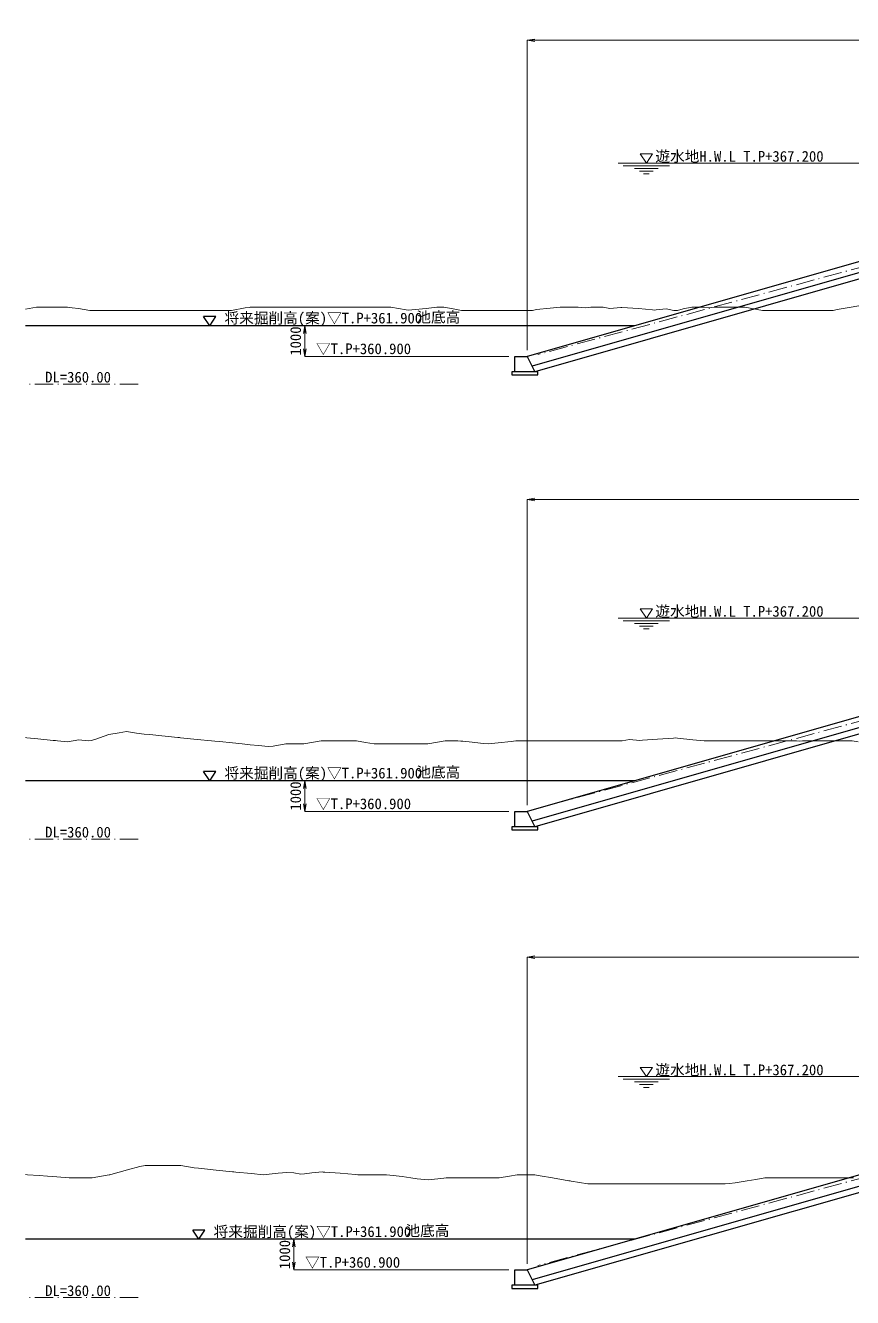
# Model space of a CAD drawing. Header units: millimetres. Extents: x 691041 to 859017, y -32657 to 158873.
# Drawn here: x 713432 to 740379, y 114609 to 156053 of the extents above; entities that cross this region are included whole.
import ezdxf
from ezdxf.enums import TextEntityAlignment as Align

# ---------------------------------------------------------------- set-up
doc = ezdxf.new("R2010")
doc.units = ezdxf.units.MM
doc.header["$LTSCALE"] = 100
doc.header["$PDSIZE"] = 300
doc.linetypes.add('SXF_一点短鎖線', pattern=[9.25, 6, -1.5, 0.25, -1.5])
doc.layers.get('Defpoints').update_dxf_attribs({"color": 153})
for name, color, linetype, lineweight in [('D-BGD', 7, 'Continuous', 13), ('D-BMK', 2, 'SXF_一点短鎖線', 13), ('D-BYP-STR2', 6, 'Continuous', 25), ('D-BYP-STR3', 3, 'Continuous', 25), ('D-BYP-STR6', 2, 'SXF_一点短鎖線', 13), ('D-STR-DIM', 7, 'Continuous', 13), ('D-STR-HTXT', 7, 'Continuous', 13), ('D-STR-TXT', 7, 'Continuous', 13)]:
    doc.layers.add(name, color=color, linetype=linetype, lineweight=lineweight)
doc.layers.add('D-WORK', color=11, linetype='Continuous', lineweight=25, plot=False)
doc.styles.add('MS ゴシック', font='MS Gothic.ttf')
doc.styles.add('ＭＳ ゴシック', font='MS Gothic.ttf')
doc.dimstyles.new('DIM-100-F', dxfattribs={"dimscale": 100, "dimtxt": 3.5, "dimasz": 2.5, "dimexe": 0, "dimexo": 2, "dimgap": 0.8, "dimtad": 1, "dimdec": 0, "dimzin": 0, "dimdsep": 46, "dimtxsty": 'MS ゴシック', "dimblk": 'OPEN', "dimcen": 0.1, "dimclrd": 256, "dimclre": 256, "dimclrt": 256, "dimaunit": 1, "dimadec": 4, "dimazin": 0, "dimtfac": 1, "dimtdec": 0, "dimtmove": 2, "dimatfit": 3, "dimldrblk": 'OPEN', "dimfxl": 1, "dimtolj": 1, "dimtzin": 0, "dimlwd": -1, "dimlwe": -1, "dimarcsym": 2})

# ---------------------------------------------------------------- blocks, each defined once
blk = doc.blocks.new('_Open')
at = {"color": 0, "linetype": 'ByBlock', "lineweight": -2}
for p, q in [((-1, 0.17), (0, 0)), ((-1, -0.17), (0, 0)), ((0, 0), (-1, 0))]:
    blk.add_line(p, q, dxfattribs=at)
blk = doc.blocks.new('*D145')
at = {"layer": 'D-STR-DIM', "ltscale": 0.01, "transparency": 16777216}
for p, q in [((729177, 146271), (722532, 146271)), ((722532, 145521), (722532, 146021)), ((729177, 145271), (722532, 145271))]:
    blk.add_line(p, q, dxfattribs=at)
at = {"layer": 'Defpoints', "color": 0, "ltscale": 0.01, "transparency": 16777216}
for p in [(722532, 146271), (729377, 146271), (729377, 145271)]:
    blk.add_point(p, dxfattribs=at)
at = {"layer": 'D-STR-DIM', "ltscale": 0.01, "transparency": 16777216, "xscale": 250, "yscale": 250, "zscale": 250}
for p, rotation in [((722532, 146271), 90), ((722532, 145271), 270)]:
    blk.add_blockref('_Open', p, dxfattribs=dict(at, rotation=rotation))
at = {"layer": 'D-STR-DIM', "ltscale": 0.01, "transparency": 16777216, "insert": (722237, 145771), "char_height": 350, "attachment_point": 5, "rotation": 90, "style": 'MS ゴシック'}
blk.add_mtext('\\A1;1000', dxfattribs=at)
blk = doc.blocks.new('*D80')
at = {"layer": 'D-STR-DIM', "ltscale": 0.01, "transparency": 16777216}
for p, q in [((729177, 131448), (722532, 131448)), ((722532, 130698), (722532, 131198)), ((729177, 130448), (722532, 130448))]:
    blk.add_line(p, q, dxfattribs=at)
at = {"layer": 'Defpoints', "color": 0, "ltscale": 0.01, "transparency": 16777216}
for p in [(722532, 131448), (729377, 131448), (729377, 130448)]:
    blk.add_point(p, dxfattribs=at)
at = {"layer": 'D-STR-DIM', "ltscale": 0.01, "transparency": 16777216, "xscale": 250, "yscale": 250, "zscale": 250}
for p, rotation in [((722532, 131448), 90), ((722532, 130448), 270)]:
    blk.add_blockref('_Open', p, dxfattribs=dict(at, rotation=rotation))
at = {"layer": 'D-STR-DIM', "ltscale": 0.01, "transparency": 16777216, "insert": (722237, 130948), "char_height": 350, "attachment_point": 5, "rotation": 90, "style": 'MS ゴシック'}
blk.add_mtext('\\A1;1000', dxfattribs=at)
blk = doc.blocks.new('*D82')
at = {"layer": 'D-STR-DIM', "transparency": 16777216}
for p, q in [((729777, 145471), (729777, 155569)), ((753428, 155569), (730027, 155569)), ((753678, 152300), (753678, 155569))]:
    blk.add_line(p, q, dxfattribs=at)
at = {"layer": 'Defpoints', "color": 0, "transparency": 16777216}
for p in [(729777, 155569), (753678, 152100), (729777, 145271)]:
    blk.add_point(p, dxfattribs=at)
at = {"layer": 'D-STR-DIM', "transparency": 16777216, "xscale": 250, "yscale": 250, "zscale": 250, "rotation": 180}
blk.add_blockref('_Open', (729777, 155569), dxfattribs=at)
at = {"layer": 'D-STR-DIM', "transparency": 16777216, "xscale": 250, "yscale": 250, "zscale": 250}
blk.add_blockref('_Open', (753678, 155569), dxfattribs=at)
at = {"layer": 'D-STR-DIM', "transparency": 16777216, "insert": (741727, 155824), "char_height": 350, "attachment_point": 5, "style": 'MS ゴシック'}
blk.add_mtext('\\A1;23901', dxfattribs=at)
blk = doc.blocks.new('*D86')
at = {"layer": 'D-STR-DIM', "transparency": 16777216}
for p, q in [((729777, 130648), (729777, 140611)), ((753428, 140611), (730027, 140611)), ((753678, 137476), (753678, 140611))]:
    blk.add_line(p, q, dxfattribs=at)
at = {"layer": 'Defpoints', "color": 0, "transparency": 16777216}
for p in [(729777, 140611), (753678, 137276), (729777, 130448)]:
    blk.add_point(p, dxfattribs=at)
at = {"layer": 'D-STR-DIM', "transparency": 16777216, "xscale": 250, "yscale": 250, "zscale": 250, "rotation": 180}
blk.add_blockref('_Open', (729777, 140611), dxfattribs=at)
at = {"layer": 'D-STR-DIM', "transparency": 16777216, "xscale": 250, "yscale": 250, "zscale": 250}
blk.add_blockref('_Open', (753678, 140611), dxfattribs=at)
at = {"layer": 'D-STR-DIM', "transparency": 16777216, "insert": (741727, 140866), "char_height": 350, "attachment_point": 5, "style": 'MS ゴシック'}
blk.add_mtext('\\A1;23901', dxfattribs=at)
blk = doc.blocks.new('*D155')
at = {"layer": 'D-STR-DIM', "ltscale": 0.01, "transparency": 16777216}
for p, q in [((728822, 116509), (722177, 116509)), ((722177, 115759), (722177, 116259)), ((729177, 115509), (722177, 115509))]:
    blk.add_line(p, q, dxfattribs=at)
at = {"layer": 'Defpoints', "color": 0, "ltscale": 0.01, "transparency": 16777216}
for p in [(722177, 116509), (729022, 116509), (729377, 115509)]:
    blk.add_point(p, dxfattribs=at)
at = {"layer": 'D-STR-DIM', "ltscale": 0.01, "transparency": 16777216, "xscale": 250, "yscale": 250, "zscale": 250}
for p, rotation in [((722177, 116509), 90), ((722177, 115509), 270)]:
    blk.add_blockref('_Open', p, dxfattribs=dict(at, rotation=rotation))
at = {"layer": 'D-STR-DIM', "ltscale": 0.01, "transparency": 16777216, "insert": (721882, 116009), "char_height": 350, "attachment_point": 5, "rotation": 90, "style": 'MS ゴシック'}
blk.add_mtext('\\A1;1000', dxfattribs=at)
blk = doc.blocks.new('*D157')
at = {"layer": 'D-STR-DIM', "transparency": 16777216}
for p, q in [((729777, 115709), (729777, 125698)), ((753428, 125698), (730027, 125698)), ((753678, 122538), (753678, 125698))]:
    blk.add_line(p, q, dxfattribs=at)
at = {"layer": 'Defpoints', "color": 0, "transparency": 16777216}
for p in [(729777, 125698), (753678, 122338), (729777, 115509)]:
    blk.add_point(p, dxfattribs=at)
at = {"layer": 'D-STR-DIM', "transparency": 16777216, "xscale": 250, "yscale": 250, "zscale": 250, "rotation": 180}
blk.add_blockref('_Open', (729777, 125698), dxfattribs=at)
at = {"layer": 'D-STR-DIM', "transparency": 16777216, "xscale": 250, "yscale": 250, "zscale": 250}
blk.add_blockref('_Open', (753678, 125698), dxfattribs=at)
at = {"layer": 'D-STR-DIM', "transparency": 16777216, "insert": (741727, 125953), "char_height": 350, "attachment_point": 5, "style": 'MS ゴシック'}
blk.add_mtext('\\A1;23901', dxfattribs=at)

msp = doc.modelspace()

# ---------------------------------------------------------------- linework, layer by layer
at = {"layer": 'D-BGD', "linetype": 'Continuous', "lineweight": 13}
for points in [[(740883.8, 146967.4), (740329.3, 146871.3), (739880.5, 146793.5), (739752.5, 146771.3), (739579.6, 146771.3), (739175.8, 146771.3), (738877.2, 146771.3), (738599.1, 146771.3), (738223.2, 146771.3), (738022.4, 146771.3), (737873.9, 146771.3), (737445.7, 146771.3), (736870.5, 146871), (736869, 146871.3), (736866.8, 146871.3), (736292.2, 146871.3), (735867.2, 146871.3), (735715.5, 146856.2), (735510.4, 146871.3), (735138.8, 146871.3), (734863.9, 146823.6), (734672.3, 146771.3), (734562.1, 146771.3), (734306, 146815.7), (733985.4, 146783.7), (733939.8, 146779.2), (733860.6, 146792.9), (733408.7, 146826.2), (732857.3, 146866.9), (732831.9, 146868.7), (732475, 146833.2), (732255.2, 146871.3), (731854, 146871.3), (731678.5, 146853.8), (731441.3, 146871.3), (731101.8, 146871.3), (730850.7, 146871.3), (730525.1, 146838.8), (730084.9, 146794.9), (729948.4, 146771.3), (729847.4, 146771.3), (729371.6, 146771.3), (728844.1, 146771.3), (728794.9, 146771.3), (728728.5, 146771.3), (728218.2, 146771.3), (727840.7, 146771.3), (727641.5, 146771.3), (727372.1, 146818), (727064.8, 146871.3), (726837.4, 146871.3), (726488.1, 146836.4), (726015.7, 146789.4), (725911.3, 146779), (725834.1, 146784.7), (725334.6, 146871.3), (724830.8, 146871.3), (724757.9, 146871.3), (724659.3, 146871.3), (724181.2, 146871.3), (723827.5, 146871.3), (723604.5, 146871.3), (723303, 146871.3), (723027.7, 146871.3), (722824.2, 146871.3), (722451, 146871.3), (721946.6, 146871.3), (721874.3, 146871.3), (721820.9, 146871.3), (721297.6, 146871.3), (720817.6, 146871.3), (720756.2, 146871.3), (720720.9, 146861.6), (720590.2, 146848.6), (720144.2, 146771.3), (719814.2, 146771.3), (719657.5, 146771.3), (719567.4, 146771.3), (719233.8, 146771.3), (718990.7, 146771.3), (718810.9, 146771.3), (718414, 146771.3), (717877.4, 146771.3), (717837.3, 146771.3), (717807.6, 146771.3), (717260.6, 146771.3), (716804.3, 146771.3), (716683.9, 146771.3), (716521, 146771.3), (716107.1, 146771.3), (715801, 146771.3), (715530.4, 146771.3), (715164.6, 146834.7), (714953.7, 146855.7), (714797.7, 146871.3), (714377, 146871.3), (713808.3, 146871.3), (713800.3, 146870.7), (713794.4, 146870.2), (713432.4, 146807.5)], [(740561.8, 132713.7), (740367.3, 132747.5), (740104.5, 132747.5), (739790.6, 132747.5), (739558.5, 132747.5), (739213.9, 132747.5), (738748.1, 132747.5), (738637.2, 132739.3), (738555.2, 132747.5), (738060.5, 132747.5), (737551.8, 132747.5), (737483.8, 132747.5), (737391.7, 132747.5), (736907, 132747.5), (736548.5, 132747.5), (736330.3, 132747.5), (736035.3, 132747.5), (735753.6, 132747.5), (735545.2, 132747.5), (735176.9, 132784.2), (734678.9, 132833.8), (734600.2, 132841.7), (734541.9, 132837.4), (734023.4, 132799.1), (733538.6, 132763.4), (733446.7, 132756.6), (733114, 132789.8), (732870, 132747.5), (732535.3, 132747.5), (732293.3, 132747.5), (731966.2, 132747.5), (731716.6, 132747.5), (731532, 132747.5), (731139.9, 132747.5), (730609.8, 132747.5), (730563.1, 132747.5), (730528.7, 132747.5), (729986.4, 132747.5), (729525.3, 132747.5), (729409.7, 132747.5), (729253.4, 132720.4), (728833, 132678.5), (728522, 132647.5), (728353.3, 132664.3), (728256.3, 132673.9), (727987.1, 132700.8), (727679.6, 132731.4), (727620.9, 132737.3), (727518.7, 132747.5), (727102.8, 132747.5), (726540.6, 132650), (726526.1, 132647.5), (726515.4, 132647.5), (725949.4, 132647.5), (725512.1, 132647.5), (725372.7, 132647.5), (725184.2, 132647.5), (724796, 132647.5), (724508.8, 132697.3), (724219.3, 132747.5), (723827.8, 132747.5), (723642.5, 132747.5), (723505.5, 132747.5), (723065.8, 132747.5), (722502.2, 132649.7), (722489.1, 132647.5), (722471.5, 132647.5), (721912.4, 132647.5), (721498.9, 132575.8), (721335.7, 132563.7), (721029, 132594.3), (720759, 132621.2), (720495.5, 132647.5), (720182.2, 132678.7), (719758.7, 132720.9), (719605.5, 132736.2), (719492.2, 132747.5), (719028.8, 132793.6), (718488.9, 132847.5), (718452.1, 132851.1), (718402.3, 132856.1), (717875.4, 132908.6), (717485.6, 132947.5), (717298.7, 132966.1), (717045.9, 132991.3), (716721.9, 133047.5), (716482.3, 133005.9), (716145.2, 132947.5), (715689.5, 132789.4), (715568.5, 132756.4), (715479, 132747.5), (715169.6, 132778.3), (714991.8, 132747.5), (714803.4, 132714.8), (714475.7, 132747.5), (714415.1, 132759.5), (714333.1, 132761.7), (713838.3, 132811), (713472.4, 132847.5), (713432.4, 132851.4)], [(740405.4, 118508.5), (740239.8, 118508.5), (739828.7, 118508.5), (739273, 118508.5), (739252, 118508.5), (739236.4, 118508.5), (738675.3, 118508.5), (738233.1, 118508.5), (738098.5, 118508.5), (737916.6, 118508.5), (737521.8, 118508.5), (737229.8, 118457.9), (736945.1, 118408.5), (736560.2, 118341.8), (736368.4, 118322.7), (736226.5, 118308.5), (735950.4, 118308.5), (735791.7, 118308.5), (735584.2, 118308.5), (735223.2, 118308.5), (735215, 118309.4), (735203.8, 118308.5), (734638.2, 118308.5), (734485.5, 118308.5), (734219.9, 118308.5), (734119.3, 118318.6), (734061.5, 118308.5), (733847.4, 118308.5), (733484.8, 118308.5), (733216.6, 118308.5), (732908.1, 118308.5), (732491, 118308.5), (732331.4, 118308.5), (732213.3, 118308.5), (731754.7, 118308.5), (731210, 118403), (731177.9, 118408.5), (731134.6, 118416.1), (730601.2, 118508.5), (730206.6, 118577), (730024.5, 118608.5), (729778.3, 118608.5), (729447.8, 118608.5), (729203.3, 118566.2), (728871.1, 118508.5), (728421.9, 118508.5), (728294.3, 118508.5), (728200, 118508.5), (727717.6, 118508.5), (727196.7, 118508.5), (727140.9, 118508.5), (727065.5, 118495.5), (726564.2, 118445.5), (726193.4, 118472.8), (725987.5, 118508.5), (725709.1, 118556.8), (725410.8, 118586.6), (725190.1, 118608.5), (724834, 118608.5), (724352.7, 118608.5), (724257.3, 118608.5), (724186.8, 118620.8), (723680.6, 118658.1), (723183.5, 118694.7), (723132.9, 118698.5), (723103.9, 118700.6), (722766.7, 118667), (722527.2, 118643.1), (722400.5, 118630.5), (722180.1, 118668.7), (721950.5, 118685.7), (721668.1, 118657.5), (721373.7, 118628.2), (721176.8, 118608.5), (720797, 118646.4), (720283.6, 118697.6), (720220.3, 118703.9), (720173.5, 118708.5), (719643.6, 118761.4), (719170.2, 118808.5), (719066.9, 118829.1), (718927.2, 118832.8), (718490.2, 118908.5), (718166.9, 118908.5), (717913.4, 118908.5), (717570.8, 118908.5), (717336.7, 118908.5), (717163.6, 118878.5), (716760, 118768.3), (716214.4, 118619.3), (716183.3, 118610.8), (716160.3, 118604.6), (715606.6, 118508.5), (715157, 118508.5), (715029.9, 118508.5), (714858, 118508.5), (714453.1, 118538.4), (714153.7, 118560.5), (713876.4, 118580.9), (713501.6, 118608.5), (713432.4, 118613.7)]]:
    msp.add_lwpolyline(points, dxfattribs=at)
at = {"layer": 'D-BMK', "linetype": 'SXF_一点短鎖線'}
for p, q in [((717109.3, 144371.4), (713432.4, 144371.4)), ((717109.3, 129547.6), (713432.4, 129547.6)), ((717109.3, 114608.7), (713432.4, 114608.7))]:
    msp.add_line(p, q, dxfattribs=at)
at = {"layer": 'D-BYP-STR2'}
for p, q in [((733277, 146271.4), (713432.4, 146271.4)), ((733277, 131447.6), (713432.4, 131447.6)), ((733277, 116508.7), (713432.4, 116508.7))]:
    msp.add_line(p, q, dxfattribs=at)
at = {"layer": 'D-BYP-STR3', "ltscale": 0.2}
for p, q in [((753677.9, 152100.2), (729777, 145271.4)), ((753774.1, 151763.7), (729936.2, 144952.9)), ((753677.9, 137276.4), (729777, 130447.6)), ((753774.1, 136939.9), (729936.2, 130129.1)), ((753677.9, 122337.5), (729777, 115508.7)), ((753774.1, 122001), (729936.2, 115190.2))]:
    msp.add_line(p, q, dxfattribs=at)
for points in [[(729377, 144771.4), (729377, 145271.4), (729777, 145271.4), (730027, 144771.4)], [(729377, 129947.6), (729377, 130447.6), (729777, 130447.6), (730027, 129947.6)], [(729377, 115008.7), (729377, 115508.7), (729777, 115508.7), (730027, 115008.7)]]:
    msp.add_lwpolyline(points, close=True, dxfattribs=at)
at = {"layer": 'D-BYP-STR6', "linetype": 'Continuous', "lineweight": 25}
for p, q in [((753829, 151571.4), (730029, 144771.4)), ((753829, 136747.6), (730029, 129947.6)), ((753829, 121808.7), (730029, 115008.7))]:
    msp.add_line(p, q, dxfattribs=at)
at = {"layer": 'D-BYP-STR6', "linetype": 'SXF_一点短鎖線'}
for points in [[(774216, 146787.4), (763093.5, 152348.6), (756093.5, 152348.6), (730123.2, 145329.6)], [(774216, 132008.3), (763093.5, 137569.6), (756093.5, 137569.6), (730123.2, 130550.6)], [(774216, 117108.5), (763093.5, 122669.8), (756093.5, 122669.8), (730123.2, 115650.8)]]:
    msp.add_lwpolyline(points, dxfattribs=at)
at = {"layer": 'D-BYP-STR6', "linetype": 'Continuous', "lineweight": 25}
for points in [[(729377, 144771.4), (729277, 144771.4), (729277, 144671.4), (730127, 144671.4), (730127, 144771.4), (730027, 144771.4)], [(729377, 129947.6), (729277, 129947.6), (729277, 129847.6), (730127, 129847.6), (730127, 129947.6), (730027, 129947.6)], [(729377, 115008.7), (729277, 115008.7), (729277, 114908.7), (730127, 114908.7), (730127, 115008.7), (730027, 115008.7)]]:
    msp.add_lwpolyline(points, dxfattribs=at)
at = {"layer": 'D-STR-HTXT'}
for p, q in [((733860.8, 151871.4), (733460.8, 151871.4)), ((733660.8, 151571.4), (733460.8, 151871.4)), ((733660.8, 151571.4), (733860.8, 151871.4)), ((732740.1, 151571.4), (753829, 151571.4)), ((734410.8, 151483.4), (732910.8, 151483.4)), ((734050.8, 151395.4), (733270.8, 151395.4)), ((733880.8, 151307.4), (733440.8, 151307.4)), ((733748.8, 151219.4), (733572.8, 151219.4)), ((733860.8, 137047.6), (733460.8, 137047.6)), ((733660.8, 136747.6), (733460.8, 137047.6)), ((733660.8, 136747.6), (733860.8, 137047.6)), ((732740.1, 136747.6), (753829, 136747.6)), ((734410.8, 136659.6), (732910.8, 136659.6)), ((734050.8, 136571.6), (733270.8, 136571.6)), ((733880.8, 136483.6), (733440.8, 136483.6)), ((733748.8, 136395.6), (733572.8, 136395.6)), ((733860.8, 122108.7), (733460.8, 122108.7)), ((733660.8, 121808.7), (733460.8, 122108.7)), ((733660.8, 121808.7), (733860.8, 122108.7)), ((732740.1, 121808.7), (753829, 121808.7)), ((734410.8, 121720.7), (732910.8, 121720.7)), ((734050.8, 121632.7), (733270.8, 121632.7)), ((733880.8, 121544.7), (733440.8, 121544.7)), ((733748.8, 121456.7), (733572.8, 121456.7))]:
    msp.add_line(p, q, dxfattribs=at)
at = {"layer": 'D-STR-HTXT', "lineweight": -2}
for p, q in [((719635.5, 146571.4), (719235.5, 146571.4)), ((719435.5, 146271.4), (719235.5, 146571.4)), ((719435.5, 146271.4), (719635.5, 146571.4)), ((719635.5, 131747.6), (719235.5, 131747.6)), ((719435.5, 131447.6), (719235.5, 131747.6)), ((719435.5, 131447.6), (719635.5, 131747.6)), ((719280.8, 116808.7), (718880.8, 116808.7)), ((719080.8, 116508.7), (718880.8, 116808.7)), ((719080.8, 116508.7), (719280.8, 116808.7))]:
    msp.add_line(p, q, dxfattribs=at)

# ---------------------------------------------------------------- texts
at = {"layer": 'D-STR-TXT', "ltscale": 0.01, "style": 'ＭＳ ゴシック'}
for p in [(733956.1, 151614.5), (733956.1, 136790.7), (733956.1, 121851.8)]:
    msp.add_text('遊水地H.W.L T.P+367.200', height=350, dxfattribs=at).set_placement(p)
at = {"layer": 'D-STR-TXT', "style": 'MS ゴシック'}
for s, p in [('将来掘削高(案)▽T.P+361.900', (719918.6, 146344.6)), ('▽T.P+360.900', (722898.6, 145344.6)), ('将来掘削高(案)▽T.P+361.900', (719918.6, 131520.8)), ('▽T.P+360.900', (722898.6, 130520.8)), ('将来掘削高(案)▽T.P+361.900', (719563.9, 116581.9)), ('▽T.P+360.900', (722543.9, 115581.9))]:
    msp.add_text(s, height=350, dxfattribs=at).set_placement(p)
at = {"layer": 'D-STR-TXT', "color": 7, "style": 'ＭＳ ゴシック'}
for p in [(714075.7, 144421.4), (714075.7, 129597.6), (714075.7, 114658.7)]:
    msp.add_text('DL=360.00', height=350, dxfattribs=at).set_placement(p)
at = {"layer": 'D-WORK', "style": 'ＭＳ ゴシック'}
for p in [(726884.7, 146271.4), (726884.7, 131447.6), (726530, 116508.7)]:
    msp.add_text('池底高', height=350, dxfattribs=at).set_placement(p, align=Align.BOTTOM_CENTER)

# ---------------------------------------------------------------- dimensions: what is measured, and where the dimension line sits
at = {"layer": 'D-STR-DIM'}
for base, p1, p2, picture, middle in [((729777, 155568.6), (753677.9, 152100.2), (729777, 145271.4), '*D82', (741727.4, 155823.6)), ((729777, 140611.3), (753677.9, 137276.4), (729777, 130447.6), '*D86', (741727.4, 140866.3)), ((729777, 125698.4), (753677.9, 122337.5), (729777, 115508.7), '*D157', (741727.4, 125953.4))]:
    dim = msp.add_linear_dim(base=base, p1=p1, p2=p2, dimstyle='DIM-100-F', dxfattribs=at)
    dim.commit()
    dim.dimension.update_dxf_attribs({"geometry": picture, "text_midpoint": middle})
at = {"layer": 'D-STR-DIM', "ltscale": 0.01}
for base, p1, p2, picture, middle in [((722532.1, 146271.4), (729377, 145271.4), (729377, 146271.4), '*D145', (722237.1, 145771.4)), ((722532.1, 131447.6), (729377, 130447.6), (729377, 131447.6), '*D80', (722237.1, 130947.6)), ((722177.4, 116508.7), (729377, 115508.7), (729022.3, 116508.7), '*D155', (721882.4, 116008.7))]:
    dim = msp.add_linear_dim(base=base, p1=p1, p2=p2, angle=90, dimstyle='DIM-100-F', dxfattribs=at)
    dim.commit()
    dim.dimension.update_dxf_attribs({"geometry": picture, "text_midpoint": middle})

doc.saveas('drawing.dxf')
